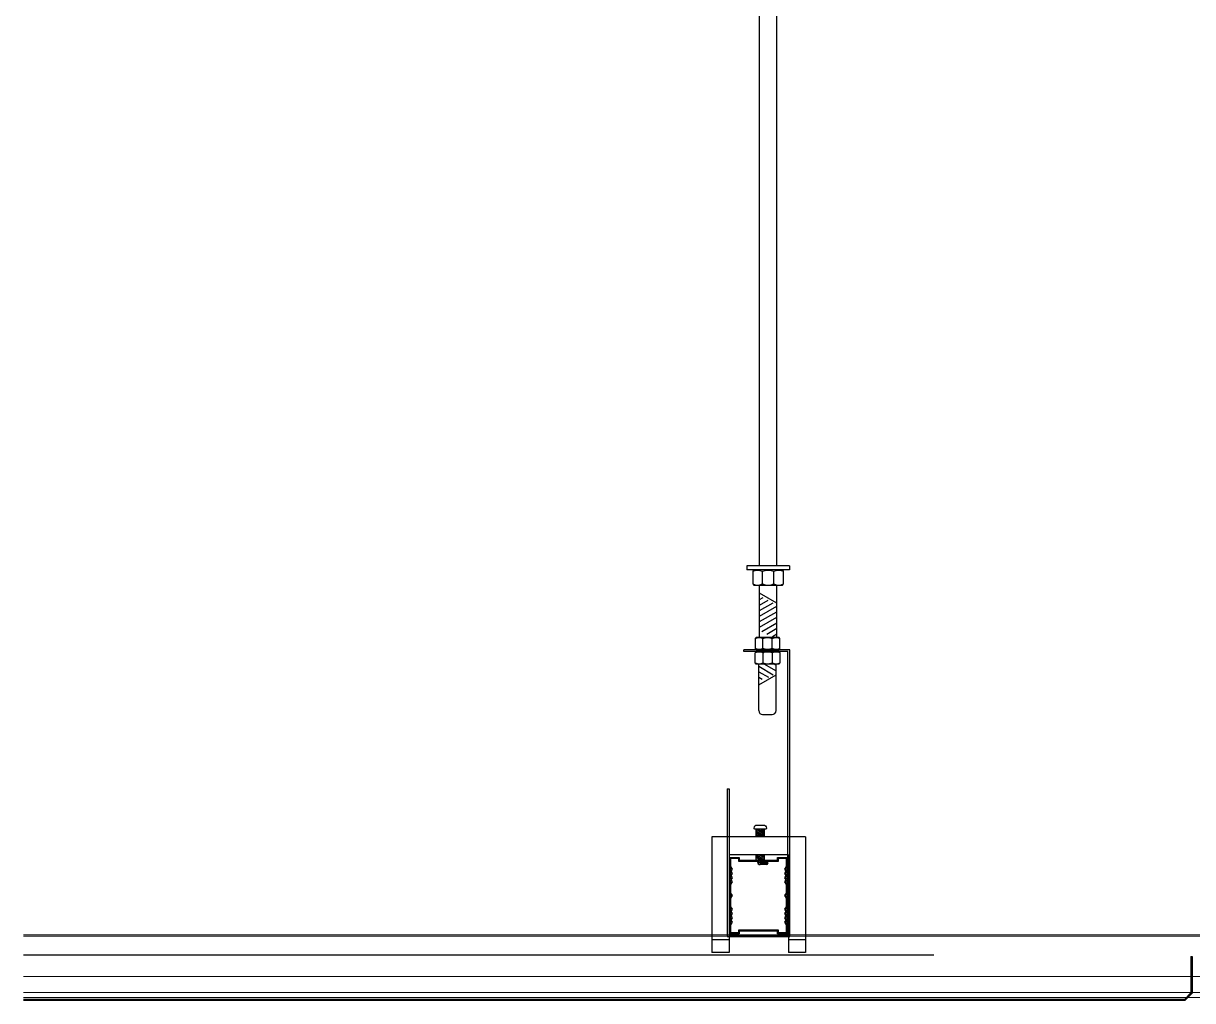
# Model space of a CAD drawing. Header units: millimetres. Extents: x -223175 to 287756, y -120611 to 352956.
# Drawn here: x 257815 to 258457, y 86204 to 86740 of the extents above; entities that cross this region are included whole.
import ezdxf

# ---------------------------------------------------------------- set-up
doc = ezdxf.new("R2010")
doc.units = ezdxf.units.MM
doc.header["$LTSCALE"] = 50
doc.linetypes.add('HIDDEN', pattern=[2, 1, -1])
for name, color, linetype in [('CEIL', 30, 'Continuous'), ('DETAIL', 7, 'Continuous'), ('SCREW', 8, 'Continuous')]:
    doc.layers.add(name, color=color, linetype=linetype)

# ---------------------------------------------------------------- blocks, each defined once
blk = doc.blocks.new('455')
at = {"layer": 'SCREW'}
for p, q in [((10025, 1611.1), (10027.1, 1614)), ((10025, 1584.5), (10025, 1611.1)), ((10027.1, 1614), (10087.6, 1614)), ((10045.2, 1584.5), (10045.2, 1611.1)), ((10069.5, 1584.5), (10069.5, 1611.1)), ((10087.6, 1614), (10089.7, 1611.1)), ((10089.7, 1611.1), (10089.7, 1584.5)), ((10027.1, 1581.7), (10025, 1584.5)), ((10087.6, 1581.7), (10027.1, 1581.7)), ((10089.7, 1584.5), (10087.6, 1581.7))]:
    blk.add_line(p, q, dxfattribs=at)
for centre, radius, start, end in [((10035.1, 1589.1), 24.2, 65.3553, 114.6447), ((10057.3, 1579), 34.4, 69.3661, 110.6339), ((10079.6, 1589.1), 24.2, 65.3553, 114.6447), ((10035.1, 1606.5), 24.2, 245.3553, 294.6447), ((10057.3, 1616.7), 34.4, 249.3661, 290.6339), ((10079.6, 1606.5), 24.2, 245.3553, 294.6447)]:
    blk.add_arc(centre, radius, start, end, dxfattribs=at)

msp = doc.modelspace()

# ---------------------------------------------------------------- hatches: boundary and pattern name
at = {"layer": 'DETAIL', "linetype": 'Continuous'}
h = msp.add_hatch(dxfattribs=at)
h.set_pattern_fill('ANSI31', color=8, scale=21.009585, angle=195, style=0)
h.set_pattern_definition([(30, (259092.0337, 86066.7026), (-1.313099, 2.274354), [])])
h.paths.add_polyline_path([(258228.6303, 86403.7501), (258225.4198, 86403.7501), (258219.176, 86407.07), (258219.176, 86426.1059), (258228.6303, 86421.0789)])
h = msp.add_hatch(dxfattribs=at)
h.set_pattern_fill('ANSI31', color=8, scale=21.009585, angle=195, style=0)
h.set_pattern_definition([(150, (259618.4848, 86043.113), (1.313099, 2.2743542), [])])
edge = h.paths.add_edge_path()
edge.add_arc((258228.5367, 86396.7805), 5.0869, 94.2353037, 114.6447076, ccw=False)
edge.add_line((258228.161, 86401.8536), (258228.161, 86402.5164))
edge.add_line((258228.161, 86402.5164), (258226.2088, 86401.4783))
edge.add_arc((258223.87, 86394.6442), 7.2232, 69.3660736, 71.1082555, ccw=False)
edge = h.paths.add_edge_path()
edge.add_arc((258223.5907, 86395.7762), 7.2232, 249.3660736, 290.6339264, ccw=False)
edge.add_arc((258218.9241, 86393.6398), 5.0869, 267.5505713, 294.6447076, ccw=False)
edge.add_line((258218.7067, 86388.5576), (258218.7067, 86380.1606))
edge.add_line((258218.7067, 86380.1606), (258221.9172, 86380.1606))
edge.add_line((258221.9172, 86380.1606), (258228.161, 86383.4805))
edge.add_line((258228.161, 86383.4805), (258228.161, 86388.5538))
edge.add_arc((258228.2573, 86393.6398), 5.0869, 245.3552924, 268.9144365, ccw=False)
edge = h.paths.add_edge_path()
edge.add_arc((258223.5907, 86387.8564), 7.2232, 69.3660736, 110.6339264, ccw=False)
edge.add_arc((258228.2573, 86389.9927), 5.0869, 91.0855635, 114.6447076, ccw=False)
edge.add_line((258228.161, 86395.0787), (258228.161, 86395.3546))
edge.add_arc((258228.5367, 86400.4277), 5.0869, 245.3552924, 265.7646963, ccw=False)
edge.add_arc((258223.87, 86402.564), 7.2232, 249.3660736, 290.6339264, ccw=False)
edge.add_arc((258219.2034, 86400.4277), 5.0869, 264.3964394, 294.6447076, ccw=False)
edge.add_line((258218.7067, 86395.3651), (258218.7067, 86395.075))
edge.add_arc((258218.9241, 86389.9927), 5.0869, 65.3552924, 92.4494287, ccw=False)

# ---------------------------------------------------------------- linework, layer by layer
at = {"layer": 'CEIL', "color": 1, "linetype": 'HIDDEN', "ltscale": 10}
msp.add_line((257814.9078, 86228.8043), (258841.9963, 86228.8043), dxfattribs=at)
at = {"layer": 'CEIL', "linetype": 'Continuous'}
for p, q in [((258456.0153, 86227.8477), (258456.0153, 86207.9823)), ((258456.0153, 86227.8477), (258456.719, 86227.8477)), ((258456.719, 86227.8477), (258456.719, 86207.6908)), ((258452.4038, 86204.373), (257814.9078, 86204.373)), ((258452.6953, 86203.6692), (257814.9078, 86203.6692)), ((258456.0153, 86207.9823), (258452.406, 86204.373)), ((258456.719, 86207.6908), (258452.6975, 86203.6692))]:
    msp.add_line(p, q, dxfattribs=at)
at = {"layer": 'DETAIL', "color": 8, "linetype": 'Continuous'}
for p, q in [((258219.176, 86442.3962), (258219.176, 86806.3049)), ((258228.6303, 86442.3962), (258228.6303, 86806.3049)), ((258235.5242, 86442.3962), (258212.191, 86442.3962)), ((258212.191, 86442.3962), (258212.191, 86440.275)), ((258235.5242, 86442.3962), (258235.5242, 86440.275)), ((258235.5242, 86440.275), (258212.191, 86440.275)), ((258220.6758, 86432.5326), (258220.6758, 86439.5326)), ((258227.0394, 86432.5326), (258227.0394, 86439.5326)), ((258219.176, 86403.1846), (258219.176, 86431.7902)), ((258228.6303, 86403.1846), (258228.6303, 86431.7902)), ((258228.6303, 86422.0194), (258219.176, 86427.4778)), ((258210.5414, 86395.3463), (258210.5414, 86396.3968)), ((258235.71, 86396.3968), (258210.5414, 86396.3968)), ((258235.71, 86238.823), (258235.71, 86396.3968)), ((258234.6595, 86395.3463), (258210.5414, 86395.3463)), ((258234.6595, 86239.8735), (258234.6595, 86395.3463)), ((258218.7067, 86362.9425), (258218.7067, 86388.5585)), ((258218.7067, 86377.2025), (258228.161, 86382.661)), ((258228.161, 86362.9425), (258228.161, 86388.5585)), ((258220.8076, 86360.8415), (258226.06, 86360.8415)), ((258201.3375, 86319.9612), (258201.3375, 86238.823)), ((258201.3375, 86319.9612), (258202.388, 86319.9612)), ((258202.388, 86319.9612), (258202.388, 86239.8735)), ((258244.4291, 86293.713), (258192.9035, 86293.713)), ((258192.9035, 86293.713), (258192.9035, 86230.0435)), ((258217.267, 86293.713), (258217.267, 86297.8495)), ((258221.7966, 86294.9972), (258217.267, 86297.6124)), ((258221.7966, 86294.18), (258217.267, 86296.7952)), ((258220.9596, 86293.846), (258217.267, 86295.9779)), ((258219.5441, 86293.846), (258217.267, 86295.1607)), ((258218.1286, 86293.846), (258217.267, 86294.3434)), ((258221.7966, 86295.8145), (258218.2719, 86297.8495)), ((258221.7966, 86296.6317), (258219.6874, 86297.8495)), ((258221.7966, 86297.449), (258221.1029, 86297.8495)), ((258221.7966, 86293.713), (258221.7966, 86297.8495)), ((258244.4291, 86293.713), (258244.4291, 86230.0435)), ((258202.388, 86283.832), (258202.388, 86230.0435)), ((258234.9446, 86283.832), (258202.388, 86283.832)), ((258217.267, 86280.7769), (258217.267, 86283.832)), ((258221.7966, 86281.2168), (258217.267, 86283.832)), ((258221.1429, 86280.7769), (258217.267, 86283.0147)), ((258219.7274, 86280.7769), (258217.267, 86282.1975)), ((258221.7966, 86280.7769), (258217.267, 86280.7769)), ((258221.7966, 86282.034), (258218.6825, 86283.832)), ((258219.762, 86279.6214), (258219.762, 86280.2517)), ((258221.7966, 86282.8513), (258220.098, 86283.832)), ((258221.7966, 86280.7769), (258221.7966, 86283.832)), ((258234.9446, 86283.832), (258234.9446, 86230.0435)), ((258222.9134, 86278.3608), (258219.3865, 86278.3608)), ((258221.863, 86279.6214), (258219.762, 86279.6214)), ((258222.9134, 86279.6214), (258219.762, 86279.6214)), ((258221.863, 86278.9911), (258219.762, 86278.9911)), ((258222.9134, 86278.9911), (258219.762, 86278.9911)), ((258221.863, 86279.6214), (258221.863, 86278.9911)), ((258202.388, 86237.0707), (258192.9035, 86237.0707)), ((258201.3375, 86238.823), (258235.71, 86238.823)), ((258202.388, 86239.8735), (258234.6595, 86239.8735)), ((258244.4291, 86237.0707), (258234.9446, 86237.0707)), ((258202.388, 86230.0435), (258192.9035, 86230.0435)), ((258244.4291, 86230.0435), (258234.9446, 86230.0435))]:
    msp.add_line(p, q, dxfattribs=at)
at = {"layer": 'DETAIL', "color": 8, "linetype": 'Continuous', "lineweight": 0, "ltscale": 0.5}
for p, q in [((257814.9078, 86239.8638), (258810.6887, 86239.8638)), ((257814.9078, 86239.0595), (258809.5062, 86239.0595)), ((257814.9078, 86216.8638), (258800.8865, 86216.8638)), ((257814.9078, 86208.2062), (258801.0767, 86208.2062)), ((257814.9078, 86205.3304), (258803.7824, 86205.3304))]:
    msp.add_line(p, q, dxfattribs=at)
at = {"layer": 'DETAIL', "color": 8, "linetype": 'Continuous'}
msp.add_lwpolyline([(258215.3728, 86439.5326), (258215.3728, 86432.5326), (258215.9031, 86431.7902), (258231.8121, 86431.7902), (258232.3424, 86432.5326), (258232.3424, 86439.5326), (258231.8121, 86440.275), (258215.9031, 86440.275)], close=True, dxfattribs=at)
for points in [[(258215.3728, 86439.5326, -0.21844399), (258220.6758, 86439.5326, -0.18203666), (258227.0394, 86439.5326, -0.21844399), (258232.3424, 86439.5326)], [(258215.3728, 86432.5326, 0.21844399), (258220.6758, 86432.5326, 0.18203666), (258227.0394, 86432.5326, 0.21844399), (258232.3424, 86432.5326)], [(258219.762, 86278.9911, -1.06055214), (258219.762, 86280.7769)]]:
    msp.add_lwpolyline(points, format="xyb", dxfattribs=at)
msp.add_lwpolyline([(258216.1345, 86298.2697), (258216.1345, 86298.4336, -0.41421356), (258217.8153, 86300.1143), (258221.2483, 86300.1143, -0.41421356), (258222.929, 86298.4336), (258222.929, 86298.2697, -0.41421356), (258222.5088, 86297.8495), (258216.5547, 86297.8495, -0.41421356)], format="xyb", close=True, dxfattribs=at)
for points in [[(258202.7666, 86267.6459), (258202.7666, 86262.5249), (258203.607, 86261.3431), (258202.7666, 86262.5249), (258202.7666, 86267.6459), (258203.607, 86268.8277), (258202.7666, 86270.0095), (258203.607, 86271.1913), (258202.7666, 86272.3731), (258203.607, 86273.5549), (258202.7666, 86274.7367), (258203.607, 86275.9185), (258202.7666, 86277.1003), (258202.7666, 86282.3527), (258208.019, 86282.3527), (258208.019, 86280.7769), (258218.0771, 86280.7769)], [(258219.6569, 86280.7769), (258229.0286, 86280.7769), (258229.0286, 86282.3527), (258234.281, 86282.3527), (258234.281, 86277.1003), (258233.4406, 86275.9185), (258234.281, 86274.7367), (258233.4406, 86273.5549), (258234.281, 86272.3731), (258233.4406, 86271.1913), (258234.281, 86270.0095), (258233.4406, 86268.8277), (258234.281, 86267.6459), (258234.281, 86262.5249), (258233.4406, 86261.3431), (258234.281, 86260.1613), (258234.281, 86255.0402), (258233.4406, 86253.8584), (258234.281, 86252.6766), (258233.4406, 86251.4948), (258234.281, 86250.313), (258233.4406, 86249.1312), (258234.281, 86247.9495), (258233.4406, 86246.7677), (258234.281, 86245.5859), (258234.281, 86240.3335), (258229.0286, 86240.3335), (258229.0286, 86241.9092), (258208.019, 86241.9092), (258208.019, 86240.3335), (258202.7666, 86240.3335), (258202.7666, 86245.5859), (258203.607, 86246.7677), (258202.7666, 86247.9495), (258203.607, 86249.1312), (258202.7666, 86250.313), (258203.607, 86251.4948), (258202.7666, 86252.6766), (258203.607, 86253.8584), (258202.7666, 86255.0402), (258202.7666, 86260.1613), (258203.607, 86261.3431), (258202.7666, 86260.1613)], [(258219.762, 86280.2517), (258229.5538, 86280.2517), (258229.5538, 86281.8274), (258233.7557, 86281.8274), (258233.7557, 86277.3), (258232.7378, 86275.9185), (258233.5782, 86274.7367), (258232.7378, 86273.5549), (258233.5782, 86272.3731), (258232.7378, 86271.1913), (258233.5782, 86270.0095), (258232.7378, 86268.8277), (258233.7557, 86267.4463), (258233.7557, 86262.7745), (258232.7378, 86261.3431), (258233.7557, 86259.9117), (258233.7557, 86255.2399), (258232.7378, 86253.8584), (258233.5782, 86252.6766), (258232.7378, 86251.4948), (258233.5782, 86250.313), (258232.7378, 86249.1312), (258233.5782, 86247.9495), (258232.7378, 86246.7677), (258233.7557, 86245.3862), (258233.7557, 86240.8587), (258229.5538, 86240.8587), (258229.5538, 86242.4344), (258207.4937, 86242.4344), (258207.4937, 86240.8587), (258203.2918, 86240.8587), (258203.2918, 86245.3862), (258204.3097, 86246.7677), (258203.4693, 86247.9495), (258204.3097, 86249.1312), (258203.4693, 86250.313), (258204.3097, 86251.4948), (258203.4693, 86252.6766), (258204.3097, 86253.8584), (258203.2918, 86255.2399), (258203.2918, 86259.9117), (258204.3097, 86261.3431), (258203.2918, 86262.7745), (258203.2918, 86267.4463), (258204.3097, 86268.8277), (258203.4693, 86270.0095), (258204.3097, 86271.1913), (258203.4693, 86272.3731), (258204.3097, 86273.5549), (258203.4693, 86274.7367), (258204.3097, 86275.9185), (258203.2918, 86277.3), (258203.2918, 86281.8274), (258207.4937, 86281.8274), (258207.4937, 86280.2517), (258217.7316, 86280.2517)]]:
    msp.add_lwpolyline(points, dxfattribs=at)
for centre, radius, start, end in [((258220.8076, 86362.9425), 2.101, 180, 270), ((258226.06, 86362.9425), 2.101, 270, 0), ((258217.4606, 86279.6922), 0.6216, 14.5844283, 64.1567955), ((258217.9961, 86279.9422), 0.8387, 8.5212449, 95.5434722), ((258219.762, 86279.9366), 0.3151, 90, 270), ((258222.9134, 86279.3063), 0.9454, 270, 90), ((258219.5532, 86279.8425), 1.491, 179.7599519, 263.5804079), ((258222.9134, 86279.3063), 0.3151, 270, 90)]:
    msp.add_arc(centre, radius, start, end, dxfattribs=at)

# ---------------------------------------------------------------- block references
at = {"layer": 'DETAIL', "color": 8, "linetype": 'Continuous', "xscale": -0.2100958461033812, "yscale": 0.2100958461033812, "zscale": 0.2100958461033812}
msp.add_blockref('455', (260336.5576, 86064.098), dxfattribs=at)
at = {"layer": 'DETAIL', "color": 8, "linetype": 'Continuous', "xscale": 0.2100958461033812, "yscale": 0.2100958461033812, "zscale": 0.2100958461033812, "rotation": 180}
msp.add_blockref('455', (260336.5576, 86727.6451), dxfattribs=at)

doc.saveas('drawing.dxf')
